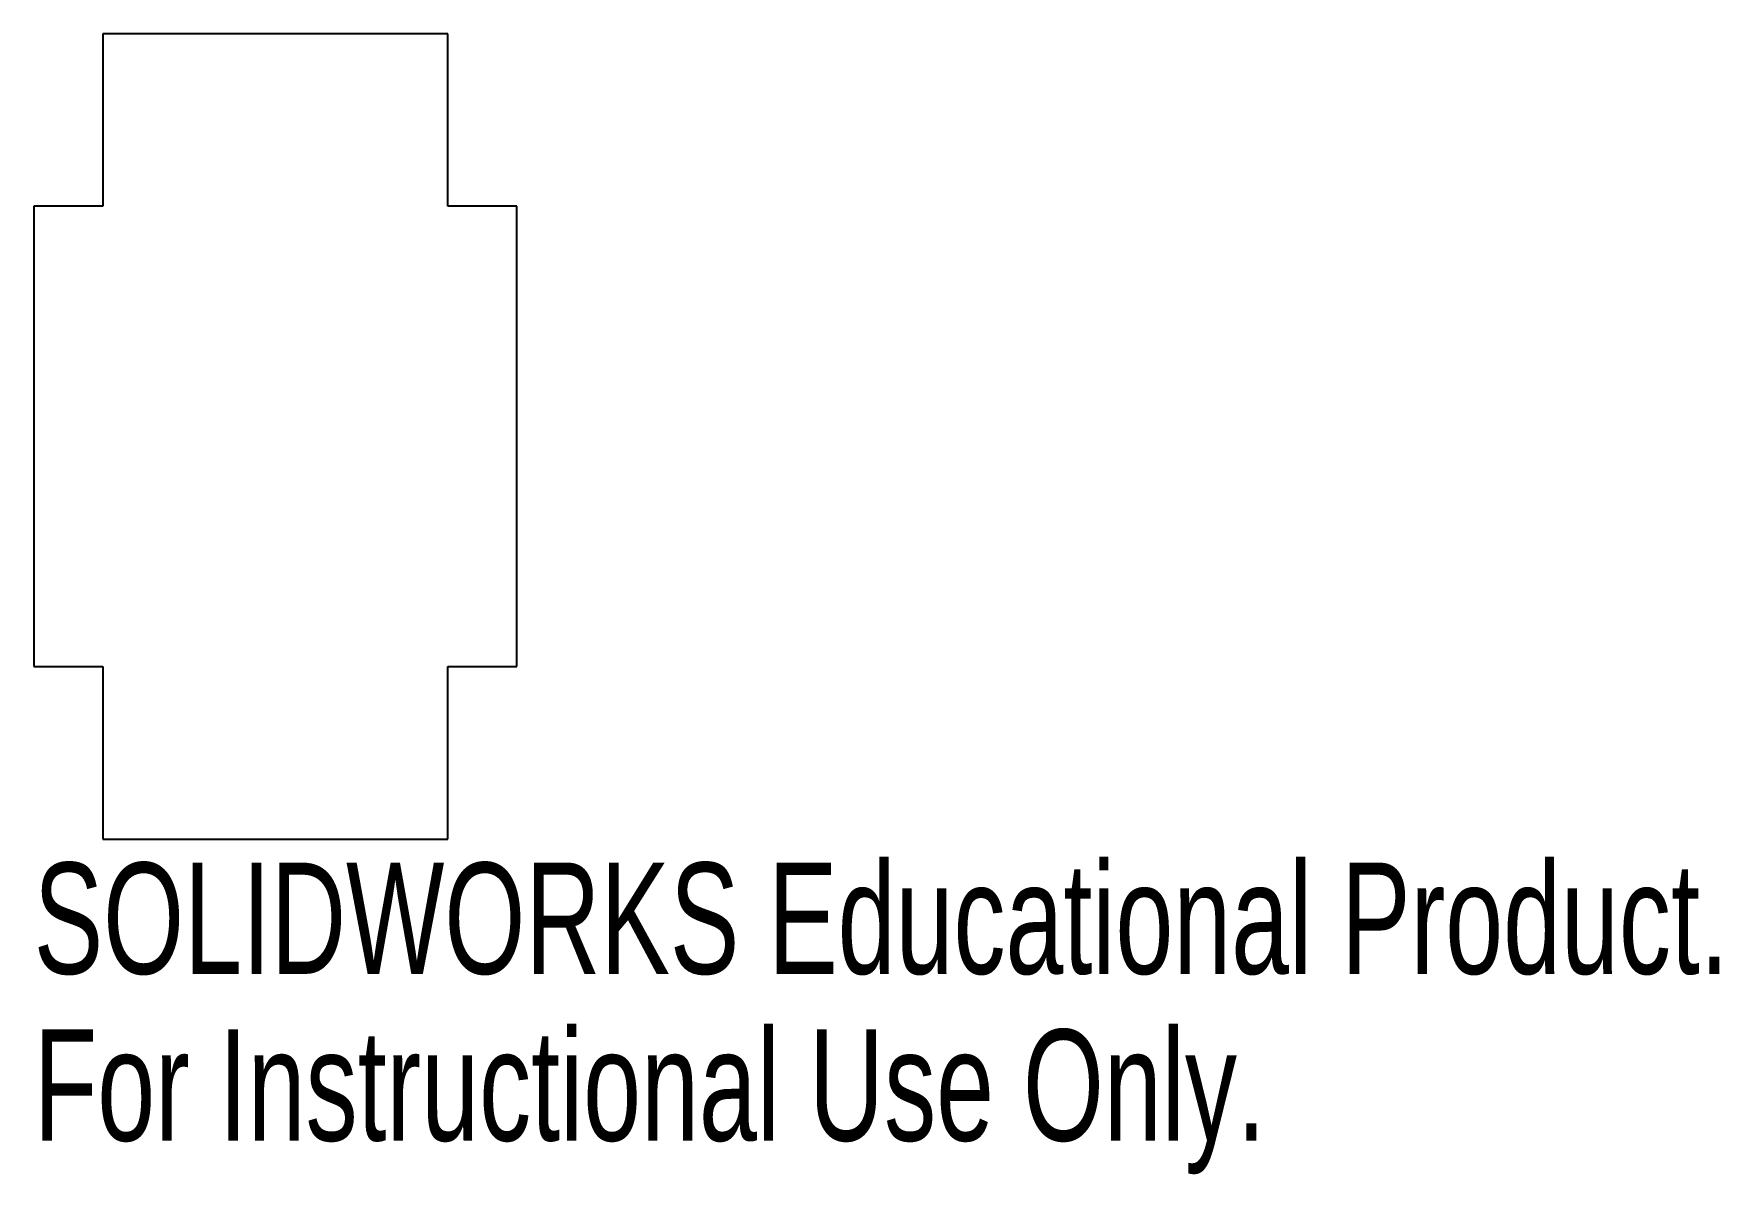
# Model space of a CAD drawing. Header units: millimetres. Extents: x -10.5 to 62.8, y -32.1 to 17.5.
import ezdxf

# ---------------------------------------------------------------- set-up
doc = ezdxf.new("R2010")
doc.units = ezdxf.units.MM
doc.styles.add('SLDTEXTSTYLE0', font='TXT', dxfattribs={"width": 0.7})

msp = doc.modelspace()

# ---------------------------------------------------------------- linework, layer by layer
at = {"color": 7, "linetype": 'Continuous', "lineweight": 25}
for p, q in [((7.5, 17.5), (-7.5, 17.5)), ((-7.5, 17.5), (-7.5, 10)), ((7.5, 10), (7.5, 17.5)), ((-10.5, 10), (-10.5, -10)), ((-7.5, 10), (-10.5, 10)), ((10.5, 10), (7.5, 10)), ((10.5, -10), (10.5, 10)), ((-10.5, -10), (-7.5, -10)), ((-7.5, -10), (-7.5, -17.5)), ((7.5, -17.5), (7.5, -10)), ((7.5, -10), (10.5, -10)), ((-7.5, -17.5), (7.5, -17.5))]:
    msp.add_line(p, q, dxfattribs=at)

# ---------------------------------------------------------------- texts
at = {"color": 7, "linetype": 'Continuous', "char_height": 4.83362, "attachment_point": 1, "style": 'SLDTEXTSTYLE0'}
for s, insert in [('SOLIDWORKS Educational Product.', (-10.5, -18.52)), ('For Instructional Use Only.', (-10.5, -25.77))]:
    msp.add_mtext(s, dxfattribs=dict(at, insert=insert))

doc.saveas('drawing.dxf')
